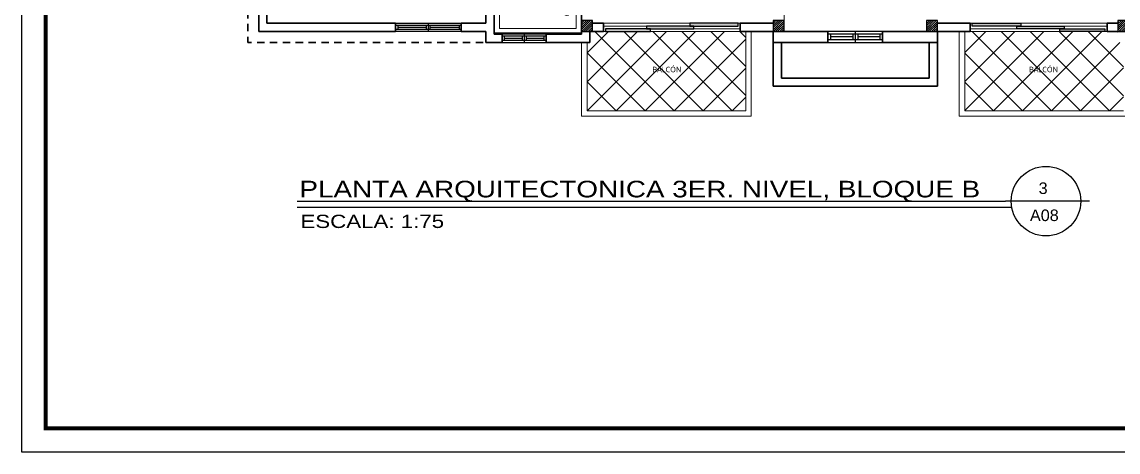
# Model space of a CAD drawing. Header units: feet. Extents: x -417 to 46, y -646 to -218.
# Drawn here: x -112.25 to -92.23, y -465.88 to -458.02 of the extents above; entities that cross this region are included whole.
import ezdxf
from ezdxf.enums import TextEntityAlignment as Align

# ---------------------------------------------------------------- set-up
doc = ezdxf.new("R2010")
doc.units = ezdxf.units.FT
doc.header["$MEASUREMENT"] = 0
doc.linetypes.add('HIDDEN', pattern=[0.375, 0.25, -0.125])
for name, color, linetype, lineweight in [('A-WALL', 4, 'Continuous', 25), ('MB', 2, 'Continuous', 20), ('muros', 4, 'Continuous', 50), ('P-SANR-FIXT', 2, 'Continuous', 9), ('Piso', 8, 'Continuous', 9), ('TXT', 2, 'Continuous', 9)]:
    doc.layers.add(name, color=color, linetype=linetype, lineweight=lineweight)
for name, color, linetype in [('AGUASNEGRAS', 4, 'Continuous'), ('columna', 9, 'Continuous'), ('MARCO', 7, 'Continuous'), ('MB3', 8, 'Continuous'), ('PERT-VENT', 2, 'Continuous'), ('textos', 7, 'Continuous'), ('TEXXT', 8, 'Continuous')]:
    doc.layers.add(name, color=color, linetype=linetype)
doc.styles.add('ads', font='trebuc.ttf', dxfattribs={"height": 0.14})
doc.styles.add('DAMIAN', font='arial.ttf', dxfattribs={"height": 0.12})
pattern_1 = [(45, (-101.92695, -459.64687), (-0.265165, 0.265165), []), (135, (-101.92695, -459.64687), (-0.265165, -0.265165), [])]

# ---------------------------------------------------------------- blocks, each defined once
blk = doc.blocks.new('A$C59FC24C1')
at = {"layer": 'PERT-VENT', "extrusion": (-2.36783e-12, 8.94772e-16, -1)}
for p, q in [((0, 0), (0, 1.2)), ((0.038, 1.2), (0.038, 0)), ((0.038, 1.165), (0.113, 1.165)), ((0.038, 1.165), (0.113, 1.165)), ((0.075, 1.165), (0.075, 0.635)), ((0.113, 1.2), (0.113, 0)), ((0.15, 1.2), (0.15, 0)), ((0.113, 0.635), (0.038, 0.635)), ((0.15, 0.6), (0, 0.6)), ((0.113, 0.565), (0.038, 0.565)), ((0.075, 0.565), (0.075, 0.04)), ((0.038, 0.04), (0.113, 0.04))]:
    blk.add_line(p, q, dxfattribs=at)
blk = doc.blocks.new('A$C24CF40E6')
at = {"layer": 'P-SANR-FIXT', "extrusion": (-2.36783e-12, 8.94772e-16, -1)}
for p, q in [((0, 0.814), (1.6, 0.814)), ((1.6, 0.814), (1.6, 0.789)), ((1.6, 0.789), (0, 0.789)), ((0.102, 0.713), (1.498, 0.713)), ((1.498, 0.713), (1.498, 0.102)), ((1.6, 0.025), (1.6, 0.789)), ((1.283, 0.439), (1.373, 0.439)), ((1.373, 0.43), (1.283, 0.43)), ((1.283, 0.412), (1.373, 0.412)), ((1.373, 0.403), (1.283, 0.403)), ((1.283, 0.384), (1.373, 0.384)), ((1.373, 0.375), (1.283, 0.375)), ((1.498, 0.102), (0.102, 0.102))]:
    blk.add_line(p, q, dxfattribs=at)
at = {"layer": 'P-SANR-FIXT', "extrusion": (2.36783e-12, 8.94772e-16, -1)}
for p, q in [((0, 0.814), (0, 0.789)), ((0, 0.025), (0, 0.789)), ((0.102, 0.713), (0.102, 0.102))]:
    blk.add_line(p, q, dxfattribs=at)
at = {"layer": 'P-SANR-FIXT', "extrusion": (-2.36783e-12, -8.94772e-16, -1)}
for p, q in [((1.6, 0.025), (0, 0.025)), ((0, 0), (1.6, 0)), ((1.6, 0), (1.6, 0.025))]:
    blk.add_line(p, q, dxfattribs=at)
at = {"layer": 'P-SANR-FIXT', "extrusion": (2.36783e-12, -8.94772e-16, -1)}
blk.add_line((0, 0), (0, 0.025), dxfattribs=at)
at = {"layer": 'P-SANR-FIXT', "extrusion": (-2.36783e-12, 8.94772e-16, -1)}
for centre, radius, start, end in [((-1.328, 0.407), 0.0635, 0, 180), ((-1.328, 0.407), 0.0635, 0, 180), ((-1.328, 0.407), 0.0635, 180, 0), ((-1.328, 0.407), 0.0635, 180, 0), ((-1.283, 0.434), 0.00444, 270, 90), ((-1.283, 0.407), 0.00444, 270, 90), ((-1.373, 0.434), 0.00444, 90, 270), ((-1.373, 0.407), 0.00444, 90, 270), ((-1.283, 0.38), 0.00444, 270, 90), ((-1.373, 0.38), 0.00444, 90, 270)]:
    blk.add_arc(centre, radius, start, end, dxfattribs=at)
blk = doc.blocks.new('A$C7C1C6447')
for points in [[(0.038, 0), (0.86, 0), (0.86, 0.05), (0.038, 0.05)], [(0.785, 0.05), (1.65, 0.05), (1.65, 0.1), (0.785, 0.1)], [(1.575, 0.1), (2.462, 0.1), (2.462, 0.15), (1.575, 0.15)]]:
    blk.add_hatch(color=256).paths.add_polyline_path(points)
at = {"layer": 'PERT-VENT', "extrusion": (-6.28888e-16, -1.94037e-15, -1)}
for points in [[(-0.038, 0), (-0.86, 0), (-0.86, 0.05), (-0.038, 0.05)], [(-0.785, 0.05), (-1.65, 0.05), (-1.65, 0.1), (-0.785, 0.1)], [(-1.575, 0.1), (-2.462, 0.1), (-2.462, 0.15), (-1.575, 0.15)]]:
    blk.add_lwpolyline(points, close=True, dxfattribs=at)
at = {"layer": 'Piso'}
for p, q in [((0, 0.15), (2.5, 0.15)), ((0, 0), (2.5, 0))]:
    blk.add_line(p, q, dxfattribs=at)
at = {"layer": 'Piso', "extrusion": (-6.28888e-16, -1.94037e-15, -1)}
for p, q in [((0.823, 0.1), (0, 0.1)), ((1.65, 0.05), (2.5, 0.05))]:
    blk.add_line(p, q, dxfattribs=at)
blk = doc.blocks.new('A$C74E0362C')
at = {"layer": 'PERT-VENT', "extrusion": (-2.36783e-12, 8.94772e-16, -1)}
for p, q in [((1, 0.2), (0, 0.2)), ((1, 0.15), (0, 0.15)), ((1, 0.05), (0, 0.05)), ((0.054, 0.05), (0.054, 0.15)), ((0.453, 0.1), (0.054, 0.1)), ((0.453, 0.15), (0.453, 0.05)), ((0.5, 0.2), (0.5, 0)), ((0.547, 0.15), (0.547, 0.05)), ((0.953, 0.1), (0.547, 0.1)), ((0.953, 0.05), (0.953, 0.15)), ((0, 0), (1, 0))]:
    blk.add_line(p, q, dxfattribs=at)
blk = doc.blocks.new('A$C36C137F1')
at = {"layer": 'PERT-VENT', "extrusion": (-2.36783e-12, 8.94772e-16, -1)}
for p, q in [((0.8, 0.112), (0, 0.112)), ((0.8, 0.037), (0, 0.037)), ((0, 0), (0.8, 0)), ((0.04, 0.037), (0.04, 0.112)), ((0.365, 0.075), (0.04, 0.075)), ((0.365, 0.112), (0.365, 0.037)), ((0.4, 0.15), (0.4, 0)), ((0.435, 0.112), (0.435, 0.037)), ((0.765, 0.075), (0.435, 0.075))]:
    blk.add_line(p, q, dxfattribs=at)
at = {"layer": 'PERT-VENT'}
blk.add_line((0.765, 0.037), (0.765, 0.112), dxfattribs=at)
blk = doc.blocks.new('A$C012446DC')
at = {"layer": 'Piso'}
h = blk.add_hatch(dxfattribs=at)
h.set_pattern_fill('ANSI31', color=256, scale=0.008571, angle=180)
h.set_pattern_definition([(225, (206536.064322, 1154820.960068), (0.0192434059784, -0.0192434059784), [])])
h.paths.add_polyline_path([(0, 0), (0.2, 0), (0.2, 0.2), (0, 0.2)])
at = {"layer": 'columna'}
blk.add_lwpolyline([(0.2, 0.2), (0, 0.2), (0, 0), (0.2, 0)], close=True, dxfattribs=at)
blk = doc.blocks.new('A$C791B5281')
at = {"layer": 'muros', "lineweight": 35}
blk.add_line((4.9, 10.3, 1.239), (5.1, 10.3, 1.239), dxfattribs=at)
for p in [(1.5, 10.1, 1.239), (4.9, 10.1, 1.239), (8.3, 10.1, 1.239), (0, 0, 1.239), (3.5, 0, 1.239), (6.3, 0, 1.239), (9.8, 0, 1.239)]:
    blk.add_blockref('A$C012446DC', p)

msp = doc.modelspace()

# ---------------------------------------------------------------- hatches: boundary and pattern name
at = {"layer": 'Piso'}
h = msp.add_hatch(dxfattribs=at)
h.set_pattern_fill('NET', color=256, scale=3, angle=45, style=0)
h.set_pattern_definition(pattern_1)
h.paths.add_polyline_path([(-101.927, -459.6469), (-101.927, -458.3969), (-101.827, -458.3969), (-101.827, -458.1969), (-99.027, -458.1969), (-99.027, -459.6469)])
h = msp.add_hatch(dxfattribs=at)
h.set_pattern_fill('NET', color=256, scale=3, angle=45, style=0)
h.set_pattern_definition(pattern_1)
h.paths.add_polyline_path([(-92.127, -459.6469), (-92.127, -458.3969), (-92.227, -458.3969), (-92.227, -458.1969), (-95.027, -458.1969), (-95.027, -459.6469)])

# ---------------------------------------------------------------- linework, layer by layer
at = {"layer": 'A-WALL', "lineweight": 35, "extrusion": (-2.36783e-12, 8.94772e-16, -1)}
for p, q in [((-107.927, -455.4969), (-107.927, -458.1969)), ((-107.777, -458.0469), (-107.777, -455.4969)), ((-102.027, -455.6511), (-102.027, -458.2469)), ((-103.777, -456.4511), (-103.777, -458.0469)), ((-103.627, -458.2469), (-103.627, -456.4511)), ((-107.927, -458.1969), (-105.427, -458.1969)), ((-105.427, -458.0469), (-107.777, -458.0469)), ((-105.427, -458.1969), (-105.427, -458.0469)), ((-103.777, -458.0469), (-104.227, -458.0469)), ((-104.227, -458.0469), (-104.227, -458.1969)), ((-104.227, -458.0469), (-104.227, -458.1969)), ((-103.777, -458.1969), (-104.227, -458.1969)), ((-103.777, -458.1969), (-103.777, -458.3969)), ((-101.877, -458.3969), (-101.877, -458.1969)), ((-101.627, -458.1969), (-101.877, -458.1969)), ((-101.627, -458.0469), (-101.827, -458.0469)), ((-99.127, -458.0469), (-99.127, -458.1969)), ((-98.527, -458.0469), (-99.127, -458.0469)), ((-99.127, -458.1969), (-98.527, -458.1969)), ((-98.527, -458.3969), (-98.527, -458.1969)), ((-97.527, -458.1969), (-97.527, -458.3969)), ((-96.527, -458.1969), (-96.527, -458.3969)), ((-95.527, -458.3969), (-95.527, -458.1969)), ((-103.777, -458.3969), (-103.477, -458.3969)), ((-103.627, -458.2469), (-103.477, -458.2469)), ((-102.677, -458.2469), (-102.027, -458.2469)), ((-102.677, -458.3969), (-101.877, -458.3969))]:
    msp.add_line(p, q, dxfattribs=at)
at = {"layer": 'A-WALL', "lineweight": 35}
for p, q in [((-101.627, -458.0469), (-101.627, -458.1969)), ((-98.327, -458.1969), (-97.527, -458.1969)), ((-96.527, -458.1969), (-95.727, -458.1969)), ((-92.427, -458.0469), (-92.427, -458.1969)), ((-103.477, -458.2469), (-103.477, -458.3969)), ((-102.677, -458.2469), (-102.677, -458.3969)), ((-98.527, -458.3969), (-97.527, -458.3969)), ((-95.527, -458.3969), (-96.527, -458.3969))]:
    msp.add_line(p, q, dxfattribs=at)
at = {"layer": 'A-WALL', "lineweight": 35, "extrusion": (2.36783e-12, 8.94772e-16, -1)}
for p, q in [((-95.527, -458.0469), (-94.927, -458.0469)), ((-94.927, -458.1969), (-95.527, -458.1969)), ((-94.927, -458.0469), (-94.927, -458.1969)), ((-92.427, -458.0469), (-92.227, -458.0469)), ((-92.427, -458.1969), (-92.177, -458.1969))]:
    msp.add_line(p, q, dxfattribs=at)
at = {"layer": 'AGUASNEGRAS', "extrusion": (-2.36783e-12, 8.94772e-16, -1)}
msp.add_line((-99.127, -458.0469), (-99.127, -458.1969), dxfattribs=at)
at = {"layer": 'AGUASNEGRAS', "extrusion": (2.36783e-12, 8.94772e-16, -1)}
msp.add_line((-94.927, -458.0469), (-94.927, -458.1969), dxfattribs=at)
at = {"layer": 'MARCO'}
msp.add_lwpolyline([(-112.2526, -423.8816), (-47.7526, -423.8816), (-47.7526, -465.8816), (-112.2526, -465.8816)], close=True, dxfattribs=at)
at = {"layer": 'MARCO', "const_width": 0.075}
msp.add_lwpolyline([(-54.925, -424.3157), (-111.8185, -424.3157), (-111.8185, -465.4476), (-54.925, -465.4476)], close=True, dxfattribs=at)
at = {"layer": 'MB', "lineweight": 35, "extrusion": (-2.36783e-12, 8.94772e-16, -1)}
for p, q in [((-98.527, -459.1969), (-98.527, -458.3969)), ((-98.377, -459.0469), (-98.377, -458.3969)), ((-95.677, -459.0469), (-95.677, -458.3969)), ((-95.527, -459.1969), (-95.527, -458.3969)), ((-98.527, -459.1969), (-95.527, -459.1969)), ((-98.377, -459.0469), (-95.677, -459.0469))]:
    msp.add_line(p, q, dxfattribs=at)
at = {"layer": 'MB3', "linetype": 'HIDDEN', "lineweight": 35, "ltscale": 0.54}
for p in [(-108.127, -454.2969), (-103.827, -458.3969)]:
    msp.add_line(p, (-108.127, -458.3969), dxfattribs=at)
at = {"layer": 'P-SANR-FIXT'}
for p, q in [((-99.027, -458.1969), (-99.027, -459.6469)), ((-98.927, -458.1969), (-98.927, -459.7469)), ((-95.127, -458.1969), (-95.127, -459.7469)), ((-95.027, -458.1969), (-95.027, -459.6469)), ((-102.027, -458.3969), (-102.027, -459.7469)), ((-101.927, -458.3969), (-101.927, -459.6469)), ((-102.027, -459.7469), (-98.927, -459.7469)), ((-101.927, -459.6469), (-99.027, -459.6469)), ((-92.027, -459.7469), (-95.127, -459.7469)), ((-92.127, -459.6469), (-95.027, -459.6469))]:
    msp.add_line(p, q, dxfattribs=at)
at = {"layer": 'PERT-VENT', "extrusion": (-2.36783e-12, 8.94772e-16, -1)}
msp.add_line((-102.677, -458.2469), (-103.477, -458.2469), dxfattribs=at)
at = {"layer": 'Piso'}
msp.add_line((-98.327, -456.9969), (-98.327, -458.0469), dxfattribs=at)
at = {"layer": 'TEXXT', "color": 4}
for p in [(-107.2265, -461.2968), (-92.7483, -461.2968)]:
    msp.add_line(p, (-94.2825, -461.2968), dxfattribs=at)
at = {"layer": 'TEXXT', "color": 3}
msp.add_line((-107.2265, -461.4059), (-94.1588, -461.4059), dxfattribs=at)
at = {"layer": 'TEXXT', "color": 4}
msp.add_circle((-93.5427, -461.2968), 0.635, dxfattribs=at)

# ---------------------------------------------------------------- block references
for name, p in [('A$C791B5281', (-102.027, -458.1969, -1.2387)), ('A$C24CF40E6', (-103.627, -458.2469)), ('A$C7C1C6447', (-101.627, -458.1969)), ('A$C74E0362C', (-97.527, -458.3969)), ('A$C36C137F1', (-103.477, -458.3969))]:
    msp.add_blockref(name, p)
at = {"rotation": 270}
msp.add_blockref('A$C59FC24C1', (-105.427, -458.0469), dxfattribs=at)
at = {"xscale": -1}
msp.add_blockref('A$C7C1C6447', (-92.427, -458.1969), dxfattribs=at)

# ---------------------------------------------------------------- texts
at = {"layer": 'textos', "color": 7, "style": 'DAMIAN', "width": 1.2}
for s, height, p in [('PLANTA ARQUITECTONICA 3ER. NIVEL, BLOQUE B', 0.303465, (-107.182, -461.2278)), (' ESCALA: 1:75', 0.242772, (-107.2763, -461.7872))]:
    msp.add_text(s, height=height, dxfattribs=at).set_placement(p)
at = {"layer": 'TEXXT', "style": 'DAMIAN'}
for s, height, p in [('3', 0.2113, (-93.5945, -461.1658)), ('A08', 0.21134, (-93.5727, -461.6608))]:
    msp.add_text(s, height=height, dxfattribs=at).set_placement(p, align=Align.CENTER)
at = {"layer": 'TXT', "char_height": 0.1, "width": 2.838, "attachment_point": 2, "style": 'ads'}
for insert in [(-100.468, -458.8414), (-93.5859, -458.8414)]:
    msp.add_mtext('BALCÓN', dxfattribs=dict(at, insert=insert))

doc.saveas('drawing.dxf')
